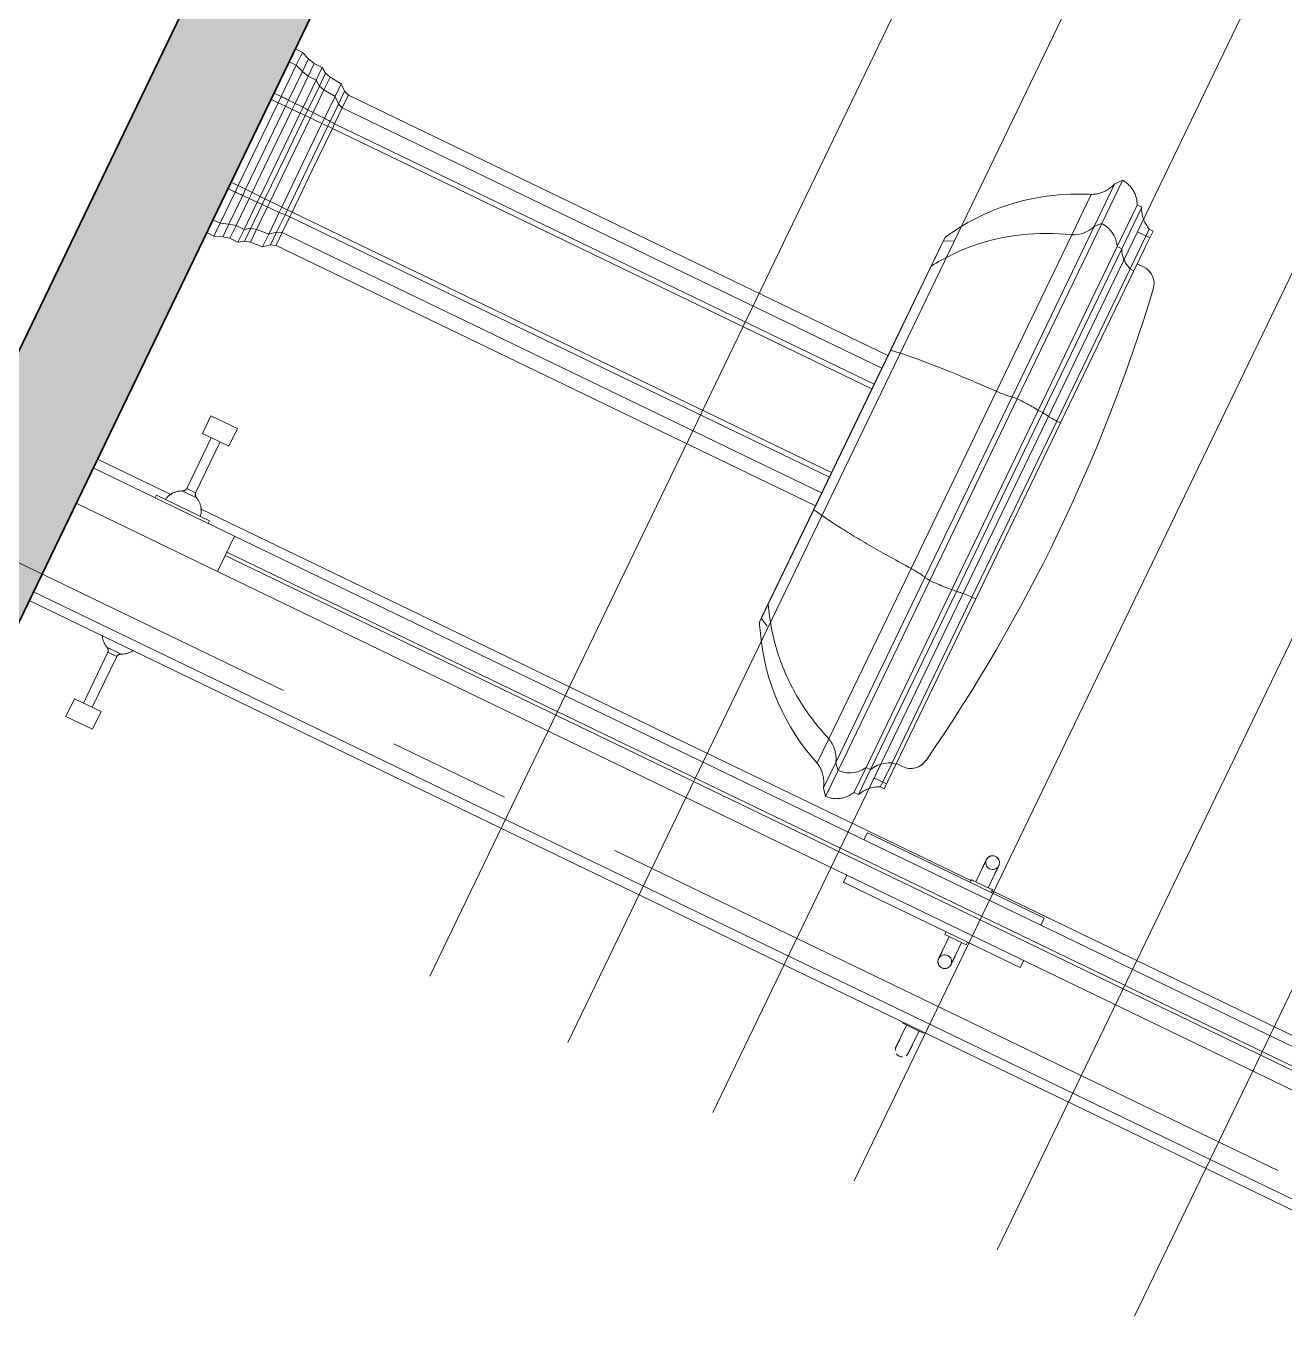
# Model space of a CAD drawing. Header units: millimetres. Extents: x 1373 to 40779, y 1939 to 6439.
# Drawn here: x 4789.51 to 4821.57, y 4516.37 to 4549.81 of the extents above; entities that cross this region are included whole.
import ezdxf

# ---------------------------------------------------------------- set-up
doc = ezdxf.new("R2010")
doc.units = ezdxf.units.MM
doc.linetypes.add('IMPORT-CENTER2', pattern=[112.5, 75, -12.5, 12.5, -12.5])
for name, color, linetype, lineweight in [('A-AREA-IDEN', 2, 'Continuous', 18), ('A-DETL', 6, 'Continuous', 30), ('A-DETL-GENF', 92, 'Continuous', 18), ('A-DOOR', 31, 'Continuous', 18), ('A-DOOR-FRAM', 31, 'Continuous', 18), ('A-FLOR-FNSH', 192, 'Continuous', 35), ('HESAPLAMALAR', 2, 'Continuous', 30), ('P-SANR-FIXT', 6, 'Continuous', 18), ('S-GRID', 252, 'IMPORT-CENTER2', 5), ('YAZI', 2, 'Continuous', 18)]:
    doc.layers.add(name, color=color, linetype=linetype, lineweight=lineweight)

# ---------------------------------------------------------------- blocks, each defined once
blk = doc.blocks.new('_MB_KAPI_CAMLI_B - _m_kapı_100_camlı-1990218-Schnitt 1')
at = {"layer": 'A-DOOR'}
for p, q in [((637.45, 500), (637.45, 501.22)), ((638.95, 500.7), (637.45, 500.7)), ((637.45, 498.78), (637.45, 500)), ((637.45, 499.3), (638.95, 499.3)), ((638.18, 409.19), (638.18, 410.81)), ((646.35, 411.5), (644.35, 411.5)), ((644.35, 411.5), (644.35, 408.5)), ((646.35, 411.5), (646.35, 408.5)), ((638.18, 409.19), (638.18, 409.6)), ((644.35, 410.5), (638.6, 410.5)), ((638.6, 410.5), (638.6, 409.5)), ((638.6, 409.5), (644.35, 409.5)), ((644.35, 408.5), (646.35, 408.5))]:
    blk.add_line(p, q, dxfattribs=at)
at = {"layer": 'A-DOOR', "flags": 128}
for points in [[(639.95, 500.7), (639.95, 500.7), (639.95, 500.7), (639.94, 500.7), (639.94, 500.7), (639.93, 500.7), (639.92, 500.7), (639.91, 500.7), (639.9, 500.7), (639.89, 500.7), (639.87, 500.7), (639.86, 500.7), (639.84, 500.7), (639.82, 500.7), (639.8, 500.7), (639.78, 500.7), (639.75, 500.7), (639.73, 500.7), (639.7, 500.7), (639.68, 500.7), (639.65, 500.7), (639.62, 500.7), (639.59, 500.7), (639.56, 500.7), (639.52, 500.7), (639.49, 500.7), (639.46, 500.7), (639.42, 500.7), (639.39, 500.7), (639.35, 500.7), (639.31, 500.7), (639.28, 500.7), (639.24, 500.7), (639.2, 500.7), (639.16, 500.7), (639.12, 500.7), (639.08, 500.7), (639.04, 500.7), (639, 500.7), (638.96, 500.7), (638.95, 500.7)], [(638.95, 499.3), (638.99, 499.3), (639.03, 499.3), (639.07, 499.3), (639.11, 499.3), (639.15, 499.3), (639.19, 499.3), (639.23, 499.3), (639.27, 499.3), (639.3, 499.3), (639.34, 499.3), (639.38, 499.3), (639.41, 499.3), (639.45, 499.3), (639.48, 499.3), (639.52, 499.3), (639.55, 499.3), (639.58, 499.3), (639.61, 499.3), (639.64, 499.3), (639.67, 499.3), (639.7, 499.3), (639.72, 499.3), (639.75, 499.3), (639.77, 499.3), (639.79, 499.3), (639.81, 499.3), (639.83, 499.3), (639.85, 499.3), (639.87, 499.3), (639.88, 499.3), (639.9, 499.3), (639.91, 499.3), (639.92, 499.3), (639.93, 499.3), (639.94, 499.3), (639.94, 499.3), (639.95, 499.3), (639.95, 499.3), (639.95, 499.3)], [(637.33, 411.74), (637.4, 411.7), (637.47, 411.66), (637.53, 411.62), (637.59, 411.57), (637.66, 411.52), (637.72, 411.46), (637.77, 411.41), (637.83, 411.35), (637.88, 411.29), (637.93, 411.23), (637.98, 411.16), (638.02, 411.1), (638.07, 411.03), (638.11, 410.96), (638.14, 410.89), (638.18, 410.82), (638.18, 410.81)], [(638.18, 410.81), (638.19, 410.79), (638.2, 410.77), (638.21, 410.75), (638.22, 410.73), (638.23, 410.72), (638.25, 410.7), (638.26, 410.68), (638.27, 410.67), (638.29, 410.65), (638.3, 410.64), (638.32, 410.62), (638.33, 410.61), (638.35, 410.6), (638.37, 410.59), (638.38, 410.57), (638.4, 410.56), (638.42, 410.55), (638.44, 410.54), (638.46, 410.54), (638.48, 410.53), (638.5, 410.52), (638.52, 410.52), (638.54, 410.51), (638.56, 410.51), (638.58, 410.5), (638.6, 410.5), (638.6, 410.5)], [(638.6, 409.5), (638.58, 409.5), (638.56, 409.49), (638.54, 409.49), (638.52, 409.48), (638.5, 409.48), (638.48, 409.47), (638.46, 409.46), (638.44, 409.46), (638.42, 409.45), (638.4, 409.44), (638.39, 409.43), (638.37, 409.42), (638.35, 409.4), (638.33, 409.39), (638.32, 409.38), (638.3, 409.36), (638.29, 409.35), (638.27, 409.33), (638.26, 409.32), (638.25, 409.3), (638.23, 409.29), (638.22, 409.27), (638.21, 409.25), (638.2, 409.23), (638.19, 409.21), (638.18, 409.2), (638.18, 409.19)], [(638.18, 409.19), (638.15, 409.12), (638.11, 409.05), (638.07, 408.98), (638.03, 408.91), (637.99, 408.85), (637.94, 408.78), (637.89, 408.72), (637.84, 408.66), (637.78, 408.6), (637.72, 408.54), (637.66, 408.49), (637.6, 408.44), (637.54, 408.39), (637.47, 408.34), (637.41, 408.3), (637.34, 408.26)]]:
    blk.add_lwpolyline(points, dxfattribs=at)
at = {"layer": 'A-DOOR'}
for start, end in [(60, 105), (0, 30), (255, 300), (330, 0)]:
    blk.add_arc((639.95, 500), 0.7, start, end, dxfattribs=at)
blk = doc.blocks.new('_MB_KAPI_CAMLI_B - _m_kapı_80_camlı-2073803-Schnitt 1')
at = {"layer": 'A-DOOR'}
for p, q in [((622.35, 596), (622.35, 416)), ((624.15, 596), (624.15, 416)), ((624.55, 416), (624.55, 596)), ((626.35, 596), (626.35, 416)), ((622.35, 507.19), (621.55, 507.19)), ((621.55, 507.19), (621.55, 507.1)), ((621.55, 507.19), (621.55, 506.52)), ((627.15, 507.19), (626.35, 507.19)), ((627.15, 506.52), (627.15, 507.19)), ((627.15, 507.1), (627.15, 507.19)), ((621.55, 487.86), (621.55, 506.52)), ((627.15, 506.52), (627.15, 487.86)), ((621.25, 500.7), (619.75, 500.7)), ((621.55, 501.22), (621.25, 501.22)), ((621.25, 501.22), (621.25, 500)), ((627.45, 501.22), (627.15, 501.22)), ((627.45, 500), (627.45, 501.22)), ((628.95, 500.7), (627.45, 500.7)), ((619.75, 499.3), (621.25, 499.3)), ((621.25, 500), (621.25, 498.78)), ((627.45, 498.78), (627.45, 500)), ((627.45, 499.3), (628.95, 499.3)), ((621.25, 498.78), (621.55, 498.78)), ((627.15, 498.78), (627.45, 498.78)), ((621.55, 487.86), (621.55, 487.19)), ((621.55, 487.28), (621.55, 487.19)), ((621.55, 487.19), (622.35, 487.19)), ((626.35, 487.19), (627.15, 487.19)), ((627.15, 487.19), (627.15, 487.86)), ((627.15, 487.19), (627.15, 487.28)), ((626.35, 416), (622.35, 416)), ((622.35, 416), (622.35, 400)), ((624.15, 416), (624.55, 416)), ((626.35, 400), (626.35, 416)), ((622.35, 413), (622.05, 413)), ((622.05, 407), (622.05, 413)), ((614.35, 411.5), (612.35, 411.5)), ((612.35, 408.5), (612.35, 411.5)), ((614.35, 408.5), (614.35, 411.5)), ((620.52, 410.81), (620.52, 409.19)), ((620.1, 410.5), (614.35, 410.5)), ((614.35, 409.5), (620.1, 409.5)), ((620.1, 409.5), (620.1, 410.5)), ((612.35, 408.5), (614.35, 408.5)), ((622.05, 407), (622.35, 407)), ((622.35, 400), (626.35, 400))]:
    blk.add_line(p, q, dxfattribs=at)
at = {"layer": 'A-DOOR', "flags": 128}
for points in [[(618.06, 500.08), (618.06, 500.11), (618.07, 500.14), (618.07, 500.17), (618.08, 500.19), (618.09, 500.22), (618.1, 500.25), (618.11, 500.27), (618.12, 500.3), (618.13, 500.32), (618.14, 500.35), (618.16, 500.37), (618.17, 500.4), (618.19, 500.42), (618.21, 500.44)], [(618.58, 500.68), (618.6, 500.68), (618.63, 500.69), (618.66, 500.69), (618.69, 500.7), (618.72, 500.7), (618.74, 500.7), (618.75, 500.7)], [(618.75, 500.7), (618.75, 500.7), (618.75, 500.7), (618.76, 500.7), (618.76, 500.7), (618.77, 500.7), (618.78, 500.7), (618.79, 500.7), (618.8, 500.7), (618.82, 500.7), (618.83, 500.7), (618.85, 500.7), (618.86, 500.7), (618.88, 500.7), (618.9, 500.7), (618.93, 500.7), (618.95, 500.7), (618.97, 500.7), (619, 500.7), (619.03, 500.7), (619.05, 500.7), (619.08, 500.7), (619.11, 500.7), (619.15, 500.7), (619.18, 500.7), (619.21, 500.7), (619.25, 500.7), (619.28, 500.7), (619.32, 500.7), (619.35, 500.7), (619.39, 500.7), (619.43, 500.7), (619.46, 500.7), (619.5, 500.7), (619.54, 500.7), (619.58, 500.7), (619.62, 500.7), (619.66, 500.7), (619.7, 500.7), (619.74, 500.7), (619.75, 500.7)], [(628.95, 500.7), (628.99, 500.7), (629.03, 500.7), (629.07, 500.7), (629.11, 500.7), (629.15, 500.7), (629.19, 500.7), (629.23, 500.7), (629.27, 500.7), (629.3, 500.7), (629.34, 500.7), (629.38, 500.7), (629.41, 500.7), (629.45, 500.7), (629.48, 500.7), (629.52, 500.7), (629.55, 500.7), (629.58, 500.7), (629.61, 500.7), (629.64, 500.7), (629.67, 500.7), (629.7, 500.7), (629.72, 500.7), (629.75, 500.7), (629.77, 500.7), (629.79, 500.7), (629.81, 500.7), (629.83, 500.7), (629.85, 500.7), (629.87, 500.7), (629.88, 500.7), (629.9, 500.7), (629.91, 500.7), (629.92, 500.7), (629.93, 500.7), (629.94, 500.7), (629.94, 500.7), (629.95, 500.7), (629.95, 500.7), (629.95, 500.7)], [(629.95, 500.7), (629.98, 500.7), (630.01, 500.7), (630.04, 500.69), (630.06, 500.69), (630.09, 500.69), (630.12, 500.68)], [(630.49, 500.45), (630.51, 500.42), (630.52, 500.4), (630.54, 500.38), (630.56, 500.35), (630.57, 500.33), (630.58, 500.3), (630.59, 500.28), (630.6, 500.25), (630.61, 500.23), (630.62, 500.2), (630.63, 500.17), (630.64, 500.15), (630.64, 500.12), (630.65, 500.09), (630.65, 500.06)], [(618.5, 499.34), (618.48, 499.36), (618.45, 499.37), (618.43, 499.38), (618.4, 499.39), (618.38, 499.41), (618.36, 499.42), (618.33, 499.44), (618.31, 499.46), (618.29, 499.47), (618.27, 499.49), (618.25, 499.51), (618.23, 499.53), (618.21, 499.55), (618.19, 499.58)], [(618.75, 499.3), (618.72, 499.3), (618.7, 499.3), (618.67, 499.31), (618.64, 499.31), (618.61, 499.31), (618.59, 499.32)], [(619.75, 499.3), (619.71, 499.3), (619.67, 499.3), (619.63, 499.3), (619.59, 499.3), (619.55, 499.3), (619.51, 499.3), (619.48, 499.3), (619.44, 499.3), (619.4, 499.3), (619.36, 499.3), (619.33, 499.3), (619.29, 499.3), (619.25, 499.3), (619.22, 499.3), (619.19, 499.3), (619.15, 499.3), (619.12, 499.3), (619.09, 499.3), (619.06, 499.3), (619.03, 499.3), (619.01, 499.3), (618.98, 499.3), (618.96, 499.3), (618.93, 499.3), (618.91, 499.3), (618.89, 499.3), (618.87, 499.3), (618.85, 499.3), (618.83, 499.3), (618.82, 499.3), (618.81, 499.3), (618.79, 499.3), (618.78, 499.3), (618.77, 499.3), (618.77, 499.3), (618.76, 499.3), (618.76, 499.3), (618.75, 499.3), (618.75, 499.3)], [(629.95, 499.3), (629.95, 499.3), (629.95, 499.3), (629.94, 499.3), (629.94, 499.3), (629.93, 499.3), (629.92, 499.3), (629.91, 499.3), (629.9, 499.3), (629.89, 499.3), (629.87, 499.3), (629.86, 499.3), (629.84, 499.3), (629.82, 499.3), (629.8, 499.3), (629.78, 499.3), (629.75, 499.3), (629.73, 499.3), (629.7, 499.3), (629.68, 499.3), (629.65, 499.3), (629.62, 499.3), (629.59, 499.3), (629.56, 499.3), (629.52, 499.3), (629.49, 499.3), (629.46, 499.3), (629.42, 499.3), (629.39, 499.3), (629.35, 499.3), (629.31, 499.3), (629.28, 499.3), (629.24, 499.3), (629.2, 499.3), (629.16, 499.3), (629.12, 499.3), (629.08, 499.3), (629.04, 499.3), (629, 499.3), (628.96, 499.3), (628.95, 499.3)], [(630.13, 499.32), (630.1, 499.32), (630.07, 499.31), (630.04, 499.31), (630.01, 499.3), (629.99, 499.3), (629.96, 499.3), (629.95, 499.3)], [(630.51, 499.58), (630.5, 499.56), (630.48, 499.54), (630.46, 499.52), (630.44, 499.5), (630.42, 499.48), (630.4, 499.46), (630.38, 499.44), (630.35, 499.43), (630.33, 499.41), (630.31, 499.4), (630.28, 499.38), (630.26, 499.37), (630.23, 499.36), (630.21, 499.35)], [(620.1, 410.5), (620.12, 410.5), (620.14, 410.51), (620.16, 410.51), (620.18, 410.52), (620.2, 410.52), (620.22, 410.53), (620.24, 410.54), (620.26, 410.54), (620.28, 410.55), (620.3, 410.56), (620.32, 410.57), (620.34, 410.58), (620.35, 410.6), (620.37, 410.61), (620.38, 410.62), (620.4, 410.64), (620.42, 410.65), (620.43, 410.67), (620.44, 410.68), (620.46, 410.7), (620.47, 410.71), (620.48, 410.73), (620.49, 410.75), (620.5, 410.77), (620.51, 410.79), (620.52, 410.8), (620.52, 410.81)], [(620.52, 410.81), (620.55, 410.88), (620.59, 410.95), (620.63, 411.02), (620.67, 411.09), (620.72, 411.15), (620.76, 411.22), (620.81, 411.28), (620.87, 411.34), (620.92, 411.4), (620.98, 411.46), (621.04, 411.51), (621.1, 411.56), (621.16, 411.61), (621.23, 411.66), (621.3, 411.7), (621.36, 411.74), (621.43, 411.78), (621.51, 411.81), (621.58, 411.85), (621.65, 411.87), (621.73, 411.9), (621.81, 411.92), (621.88, 411.94), (621.96, 411.96), (622.04, 411.98), (622.05, 411.98)], [(620.52, 409.19), (620.51, 409.21), (620.5, 409.23), (620.49, 409.25), (620.48, 409.27), (620.47, 409.28), (620.46, 409.3), (620.44, 409.32), (620.43, 409.33), (620.42, 409.35), (620.4, 409.36), (620.39, 409.38), (620.37, 409.39), (620.35, 409.4), (620.34, 409.41), (620.32, 409.43), (620.3, 409.44), (620.28, 409.45), (620.26, 409.46), (620.25, 409.46), (620.23, 409.47), (620.21, 409.48), (620.19, 409.48), (620.17, 409.49), (620.15, 409.49), (620.13, 409.5), (620.1, 409.5), (620.1, 409.5)], [(622.05, 408.02), (621.97, 408.04), (621.89, 408.05), (621.82, 408.07), (621.74, 408.1), (621.66, 408.12), (621.59, 408.15), (621.52, 408.18), (621.44, 408.22), (621.37, 408.26), (621.31, 408.3), (621.24, 408.34), (621.17, 408.38), (621.11, 408.43), (621.05, 408.48), (620.99, 408.54), (620.93, 408.59), (620.87, 408.65), (620.82, 408.71), (620.77, 408.77), (620.72, 408.84), (620.68, 408.9), (620.64, 408.97), (620.6, 409.04), (620.56, 409.11), (620.53, 409.18), (620.52, 409.19)]]:
    blk.add_lwpolyline(points, dxfattribs=at)
at = {"layer": 'A-DOOR'}
for centre, start, end in [((618.75, 500), 0, 180), ((629.95, 500), 0, 180), ((618.75, 500), 180, 0), ((629.95, 500), 180, 0)]:
    blk.add_arc(centre, 0.7, start, end, dxfattribs=at)
at = {"layer": 'A-DOOR-FRAM'}
for p, q in [((621.35, 501.06), (621.35, 608.5)), ((637.35, 608.5), (637.35, 400)), ((636.35, 606), (636.35, 400)), ((621.35, 411.64), (621.35, 498.94)), ((621.35, 400), (621.35, 408.38))]:
    blk.add_line(p, q, dxfattribs=at)
blk = doc.blocks.new('A$Cb0e8746a')
at = {"layer": 'YAZI', "linetype": 'Continuous', "lineweight": 0}
for p, q in [((0.02, 171.86), (150.05, 171.86)), ((150.05, 156.33), (0.02, 156.33)), ((150.05, 140.15), (0.02, 140.15)), ((150.05, 124.15), (0.02, 124.15)), ((150.05, 107.74), (0.02, 107.74)), ((150.05, 92.15), (0, 92.15))]:
    blk.add_line(p, q, dxfattribs=at)
blk = doc.blocks.new('A$C30a75ea0')
at = {"layer": 'A-DETL-GENF'}
h = blk.add_hatch(dxfattribs=at)
h.set_pattern_fill('ANSI33', color=153, style=0)
h.set_pattern_definition([(45, (-23043.559, -2740.5665), (-4.490128, 4.490128), []), (45, (-23039.069, -2740.5665), (-4.490128, 4.490128), [3.175, -1.5875])])
h.paths.add_polyline_path([(2791.04, 1085.19), (2816.04, 1085.19), (2816.04, 1123.19), (2967.04, 1123.19), (2967.04, 1135.19), (2190.75, 1135.19), (2190.75, 1085.19), (2215.75, 1085.19), (2215.75, 1123.19), (2791.04, 1123.19)])
h.paths.add_polyline_path([(2816.04, 1423.19), (2967.04, 1423.19), (2967.04, 1435.19), (2190.75, 1435.19), (2190.75, 1385.19), (2215.75, 1385.19), (2215.75, 1423.19), (2791.04, 1423.19), (2791.04, 1385.19), (2816.04, 1385.19)])
h.paths.add_polyline_path([(2816.04, 1723.19), (2967.04, 1723.19), (2967.04, 1735.19), (2190.75, 1735.19), (2190.75, 1685.19), (2215.75, 1685.19), (2215.75, 1723.19), (2791.04, 1723.19), (2791.04, 1685.19), (2816.04, 1685.19)])
h.paths.add_polyline_path([(2816.04, 2023.19), (2967.04, 2023.19), (2967.04, 2035.19), (2190.75, 2035.19), (2063.29, 2035.19), (2063.29, 2023.19), (2190.75, 2023.19), (2190.75, 1985.19), (2215.75, 1985.19), (2215.75, 2023.19), (2791.04, 2023.19), (2791.04, 1985.19), (2816.04, 1985.19)])
at = {"layer": 'A-DETL'}
blk.add_lwpolyline([(2190.75, 1735.19), (2967.04, 1735.19), (2967.04, 1723.19), (2816.04, 1723.19), (2816.04, 1685.19), (2791.04, 1685.19), (2791.04, 1723.19), (2215.75, 1723.19), (2215.75, 1685.19), (2190.75, 1685.19), (2190.75, 1735.19)], dxfattribs=at)
at = {"layer": 'A-FLOR-FNSH', "color": 250}
for p, q in [((2967.04, 1735.19), (2190.75, 1735.19)), ((2215.75, 1723.19), (2791.04, 1723.19))]:
    blk.add_line(p, q, dxfattribs=at)
at = {"layer": 'P-SANR-FIXT', "color": 8}
for p, q in [((2293.81, 1822.68), (2293.81, 1821.98)), ((2350.32, 1821.98), (2350.32, 1822.68)), ((2289.49, 1820.63), (2289.58, 1820.73)), ((2289.58, 1820.73), (2289.67, 1820.83)), ((2289.67, 1820.83), (2289.75, 1820.93)), ((2289.75, 1820.93), (2289.82, 1821.04)), ((2289.82, 1821.04), (2289.89, 1821.15)), ((2289.89, 1821.15), (2289.96, 1821.26)), ((2289.96, 1821.26), (2290.02, 1821.38)), ((2290.02, 1821.38), (2290.08, 1821.49)), ((2290.08, 1821.49), (2290.11, 1821.55)), ((2290.11, 1821.98), (2290.11, 1821.55)), ((2291.94, 1821.98), (2290.11, 1821.98)), ((2290.11, 1821.55), (2294.59, 1821.55)), ((2290.87, 1821.98), (2290.87, 1820.67)), ((2294.59, 1821.98), (2291.95, 1821.98)), ((2311.8, 1821.98), (2294.59, 1821.98)), ((2294.59, 1821.55), (2294.59, 1821.98)), ((2294.59, 1821.55), (2311.8, 1821.55)), ((2331.7, 1821.98), (2311.8, 1821.98)), ((2311.8, 1821.55), (2311.8, 1821.98)), ((2311.8, 1821.55), (2331.7, 1821.55)), ((2350.44, 1821.98), (2331.7, 1821.98)), ((2331.7, 1821.98), (2331.7, 1821.55)), ((2331.7, 1821.55), (2350.44, 1821.55)), ((2353.16, 1821.98), (2350.44, 1821.98)), ((2350.44, 1821.55), (2350.44, 1821.98)), ((2350.44, 1821.55), (2353.12, 1821.55)), ((2352.62, 1820.61), (2352.62, 1821.98)), ((2353.13, 1821.55), (2353.16, 1821.55)), ((2353.16, 1821.55), (2353.16, 1821.98)), ((2353.16, 1821.55), (2353.21, 1821.43)), ((2353.21, 1821.43), (2353.27, 1821.32)), ((2353.27, 1821.32), (2353.34, 1821.2)), ((2353.34, 1821.2), (2353.41, 1821.09)), ((2353.41, 1821.09), (2353.48, 1820.98)), ((2353.48, 1820.98), (2353.56, 1820.88)), ((2353.56, 1820.88), (2353.64, 1820.78)), ((2353.64, 1820.78), (2353.73, 1820.68)), ((2288.43, 1819.88), (2288.55, 1819.93)), ((2288.43, 1819.88), (2288.43, 1819.37)), ((2288.43, 1819.88), (2293.12, 1819.88)), ((2288.55, 1819.93), (2288.67, 1819.99)), ((2288.67, 1819.99), (2288.78, 1820.06)), ((2288.78, 1820.06), (2288.89, 1820.13)), ((2288.89, 1820.13), (2289, 1820.2)), ((2289, 1820.2), (2289.11, 1820.28)), ((2289.11, 1820.28), (2289.21, 1820.36)), ((2289.21, 1820.36), (2289.31, 1820.45)), ((2289.31, 1820.45), (2289.4, 1820.54)), ((2289.4, 1820.54), (2289.49, 1820.63)), ((2293.12, 1819.37), (2293.12, 1819.88)), ((2293.12, 1819.88), (2311.65, 1819.88)), ((2311.65, 1819.37), (2311.65, 1819.88)), ((2311.65, 1819.88), (2331.88, 1819.88)), ((2331.88, 1819.88), (2331.88, 1819.37)), ((2331.88, 1819.88), (2352.01, 1819.88)), ((2352.01, 1819.37), (2352.01, 1819.88)), ((2352.01, 1819.88), (2354.83, 1819.88)), ((2353.73, 1820.68), (2353.82, 1820.58)), ((2353.82, 1820.58), (2353.91, 1820.49)), ((2353.91, 1820.49), (2354.01, 1820.4)), ((2354.01, 1820.4), (2354.11, 1820.32)), ((2354.11, 1820.32), (2354.21, 1820.24)), ((2354.21, 1820.24), (2354.32, 1820.16)), ((2354.32, 1820.16), (2354.43, 1820.09)), ((2354.43, 1820.09), (2354.54, 1820.02)), ((2354.54, 1820.02), (2354.66, 1819.96)), ((2354.66, 1819.96), (2354.77, 1819.9)), ((2354.77, 1819.9), (2354.83, 1819.88)), ((2354.83, 1819.37), (2354.83, 1819.88)), ((2287.08, 1818.04), (2287.13, 1818.14)), ((2287.13, 1818.14), (2287.19, 1818.24)), ((2287.19, 1818.24), (2287.25, 1818.33)), ((2287.25, 1818.33), (2287.31, 1818.43)), ((2287.31, 1818.43), (2287.38, 1818.52)), ((2287.38, 1818.52), (2287.45, 1818.61)), ((2287.45, 1818.61), (2287.52, 1818.69)), ((2287.52, 1818.69), (2287.6, 1818.78)), ((2287.6, 1818.78), (2287.68, 1818.86)), ((2287.68, 1818.86), (2287.77, 1818.93)), ((2287.77, 1818.93), (2287.85, 1819.01)), ((2287.85, 1819.01), (2287.94, 1819.08)), ((2287.94, 1819.08), (2288.04, 1819.14)), ((2288.04, 1819.14), (2288.13, 1819.2)), ((2288.13, 1819.2), (2288.23, 1819.26)), ((2288.23, 1819.26), (2288.33, 1819.32)), ((2288.33, 1819.32), (2288.43, 1819.37)), ((2288.43, 1819.37), (2288.43, 1819.37)), ((2288.43, 1819.37), (2293.12, 1819.37)), ((2293.12, 1819.37), (2311.65, 1819.37)), ((2311.65, 1819.37), (2331.88, 1819.37)), ((2331.88, 1819.37), (2352.01, 1819.37)), ((2352.01, 1819.37), (2354.81, 1819.37)), ((2354.83, 1819.37), (2354.94, 1819.32)), ((2354.94, 1819.32), (2355.04, 1819.26)), ((2355.04, 1819.26), (2355.13, 1819.2)), ((2355.13, 1819.2), (2355.23, 1819.14)), ((2355.23, 1819.14), (2355.32, 1819.08)), ((2355.32, 1819.08), (2355.41, 1819.01)), ((2355.41, 1819.01), (2355.5, 1818.93)), ((2355.5, 1818.93), (2355.58, 1818.86)), ((2355.58, 1818.86), (2355.66, 1818.78)), ((2355.66, 1818.78), (2355.74, 1818.7)), ((2355.74, 1818.7), (2355.82, 1818.61)), ((2355.82, 1818.61), (2355.89, 1818.52)), ((2355.89, 1818.52), (2355.96, 1818.43)), ((2355.96, 1818.43), (2356.02, 1818.33)), ((2356.02, 1818.33), (2356.08, 1818.24)), ((2356.08, 1818.24), (2356.13, 1818.14)), ((2356.13, 1818.14), (2356.19, 1818.04)), ((2286.79, 1816.94), (2286.8, 1817.06)), ((2286.79, 1816.94), (2287.48, 1816.37)), ((2286.8, 1817.06), (2286.82, 1817.17)), ((2286.8, 1816.94), (2291.68, 1816.94)), ((2286.82, 1817.17), (2286.83, 1817.28)), ((2286.83, 1817.28), (2286.86, 1817.39)), ((2286.86, 1817.39), (2286.88, 1817.5)), ((2286.88, 1817.5), (2286.91, 1817.61)), ((2286.91, 1817.61), (2286.95, 1817.72)), ((2286.95, 1817.72), (2286.99, 1817.83)), ((2286.99, 1817.83), (2287.03, 1817.93)), ((2287.03, 1817.93), (2287.08, 1818.04)), ((2291.98, 1816.65), (2291.68, 1816.94)), ((2291.68, 1816.94), (2311.5, 1816.94)), ((2311.53, 1816.65), (2311.5, 1816.94)), ((2311.5, 1816.94), (2332.05, 1816.94)), ((2332.05, 1816.94), (2332.01, 1816.65)), ((2332.05, 1816.94), (2353.53, 1816.94)), ((2353.21, 1816.65), (2353.53, 1816.94)), ((2353.53, 1816.94), (2356.47, 1816.94)), ((2355.78, 1816.37), (2356.47, 1816.94)), ((2356.19, 1818.04), (2356.23, 1817.93)), ((2356.23, 1817.93), (2356.28, 1817.83)), ((2356.28, 1817.83), (2356.32, 1817.72)), ((2356.32, 1817.72), (2356.35, 1817.61)), ((2356.35, 1817.61), (2356.38, 1817.5)), ((2356.38, 1817.5), (2356.41, 1817.39)), ((2356.41, 1817.39), (2356.43, 1817.28)), ((2356.43, 1817.28), (2356.45, 1817.17)), ((2356.45, 1817.17), (2356.46, 1817.06)), ((2356.46, 1817.06), (2356.47, 1816.94)), ((2356.47, 1816.94), (2356.47, 1816.94)), ((2287.5, 1816.36), (2287.48, 1816.37)), ((2287.49, 1816.37), (2292.28, 1816.37)), ((2287.63, 1816.32), (2287.5, 1816.36)), ((2287.75, 1816.27), (2287.63, 1816.32)), ((2287.88, 1816.22), (2287.75, 1816.27)), ((2288, 1816.16), (2287.88, 1816.22)), ((2288.11, 1816.1), (2288, 1816.16)), ((2288.23, 1816.03), (2288.11, 1816.1)), ((2288.34, 1815.96), (2288.23, 1816.03)), ((2288.45, 1815.89), (2288.34, 1815.96)), ((2288.56, 1815.81), (2288.45, 1815.89)), ((2288.66, 1815.73), (2288.56, 1815.81)), ((2288.76, 1815.64), (2288.66, 1815.73)), ((2288.86, 1815.55), (2288.76, 1815.64)), ((2288.95, 1815.45), (2288.86, 1815.55)), ((2289.04, 1815.35), (2288.95, 1815.45)), ((2292.28, 1816.37), (2291.98, 1816.65)), ((2292.28, 1816.37), (2311.56, 1816.37)), ((2311.56, 1816.37), (2311.53, 1816.65)), ((2311.56, 1816.37), (2331.98, 1816.37)), ((2332.01, 1816.65), (2331.98, 1816.37)), ((2331.98, 1816.37), (2352.89, 1816.37)), ((2352.89, 1816.37), (2353.21, 1816.65)), ((2352.89, 1816.37), (2355.78, 1816.37)), ((2354.33, 1815.47), (2354.24, 1815.37)), ((2354.42, 1815.56), (2354.33, 1815.47)), ((2354.52, 1815.65), (2354.42, 1815.56)), ((2354.62, 1815.74), (2354.52, 1815.65)), ((2354.73, 1815.82), (2354.62, 1815.74)), ((2354.83, 1815.9), (2354.73, 1815.82)), ((2354.94, 1815.98), (2354.83, 1815.9)), ((2355.06, 1816.05), (2354.94, 1815.98)), ((2355.17, 1816.11), (2355.06, 1816.05)), ((2355.29, 1816.17), (2355.17, 1816.11)), ((2355.41, 1816.23), (2355.29, 1816.17)), ((2355.53, 1816.28), (2355.41, 1816.23)), ((2355.66, 1816.33), (2355.53, 1816.28)), ((2355.78, 1816.37), (2355.66, 1816.33)), ((2289.12, 1815.25), (2289.04, 1815.35)), ((2289.2, 1815.14), (2289.12, 1815.25)), ((2289.28, 1815.03), (2289.2, 1815.14)), ((2289.35, 1814.92), (2289.28, 1815.03)), ((2289.42, 1814.81), (2289.35, 1814.92)), ((2289.48, 1814.69), (2289.42, 1814.81)), ((2289.58, 1814.45), (2289.48, 1814.69)), ((2289.48, 1814.69), (2294.04, 1814.69)), ((2289.95, 1813.61), (2289.58, 1814.45)), ((2294.04, 1814.69), (2311.74, 1814.69)), ((2311.74, 1814.69), (2331.77, 1814.69)), ((2331.77, 1814.69), (2351.03, 1814.69)), ((2351.03, 1814.69), (2353.68, 1814.69)), ((2353.78, 1814.69), (2353.42, 1813.85)), ((2353.8, 1814.71), (2353.78, 1814.69)), ((2353.86, 1814.83), (2353.8, 1814.71)), ((2353.93, 1814.94), (2353.86, 1814.83)), ((2354, 1815.05), (2353.93, 1814.94)), ((2354.08, 1815.16), (2354, 1815.05)), ((2354.16, 1815.27), (2354.08, 1815.16)), ((2354.24, 1815.37), (2354.16, 1815.27)), ((2290.36, 1812.79), (2289.95, 1813.61)), ((2290.8, 1811.99), (2290.36, 1812.79)), ((2353.02, 1813.02), (2352.6, 1812.21)), ((2353.42, 1813.85), (2353.02, 1813.02)), ((2291.27, 1811.2), (2290.8, 1811.99)), ((2352.13, 1811.42), (2351.64, 1810.65)), ((2352.6, 1812.21), (2352.13, 1811.42)), ((2291.77, 1810.44), (2291.27, 1811.2)), ((2292.3, 1809.69), (2291.77, 1810.44)), ((2351.64, 1810.65), (2351.12, 1809.9)), ((2292.86, 1808.97), (2292.3, 1809.69)), ((2293.45, 1808.27), (2292.86, 1808.97)), ((2350.57, 1809.17), (2349.98, 1808.46)), ((2351.12, 1809.9), (2350.57, 1809.17)), ((2294.07, 1807.59), (2293.45, 1808.27)), ((2294.71, 1806.94), (2294.07, 1807.59)), ((2349.38, 1807.78), (2348.74, 1807.12)), ((2349.98, 1808.46), (2349.38, 1807.78)), ((2295.38, 1806.31), (2294.71, 1806.94)), ((2296.07, 1805.72), (2295.38, 1806.31)), ((2348.08, 1806.49), (2347.39, 1805.88)), ((2348.74, 1807.12), (2348.08, 1806.49)), ((2296.79, 1805.15), (2296.07, 1805.72)), ((2297.53, 1804.61), (2296.79, 1805.15)), ((2345.95, 1804.76), (2345.19, 1804.24)), ((2346.68, 1805.3), (2345.95, 1804.76)), ((2347.39, 1805.88), (2346.68, 1805.3)), ((2298.29, 1804.1), (2297.53, 1804.61)), ((2299.07, 1803.62), (2298.29, 1804.1)), ((2299.86, 1803.17), (2299.07, 1803.62)), ((2300.31, 1803.15), (2299.84, 1804.05)), ((2343.42, 1804.05), (2342.95, 1803.15)), ((2344.42, 1803.75), (2343.63, 1803.29)), ((2345.19, 1804.24), (2344.42, 1803.75)), ((2299.86, 1803.17), (2303.15, 1803.17)), ((2300.31, 1803.15), (2303.54, 1803.15)), ((2303.15, 1803.17), (2312.63, 1803.17)), ((2303.54, 1803.15), (2312.67, 1803.15)), ((2312.63, 1803.17), (2330.69, 1803.17)), ((2312.67, 1803.15), (2330.64, 1803.15)), ((2313.26, 1803.15), (2313.26, 1742.12)), ((2314.7, 1803.15), (2314.7, 1742.12)), ((2316.49, 1803.15), (2316.49, 1742.12)), ((2317.01, 1803.15), (2317.01, 1742.12)), ((2326.48, 1803.15), (2326.48, 1742.12)), ((2327, 1803.15), (2327, 1742.12)), ((2328.8, 1803.15), (2328.8, 1742.12)), ((2330.24, 1742.12), (2330.24, 1803.15)), ((2330.64, 1803.15), (2340.94, 1803.15)), ((2330.69, 1803.17), (2341.35, 1803.17)), ((2340.94, 1803.15), (2342.95, 1803.15)), ((2341.35, 1803.17), (2343.4, 1803.17)), ((2343.63, 1803.29), (2343.4, 1803.17)), ((2313.26, 1742.12), (2313.07, 1741.59)), ((2313.28, 1742.12), (2314.7, 1742.12)), ((2314.51, 1741.59), (2314.7, 1742.12)), ((2314.7, 1742.12), (2316.49, 1742.12)), ((2317.01, 1742.12), (2316.49, 1742.12)), ((2317.01, 1742.12), (2321.75, 1742.12)), ((2317.01, 1742.12), (2317.02, 1741.59)), ((2321.75, 1742.12), (2326.48, 1742.12)), ((2327, 1742.12), (2326.48, 1742.12)), ((2326.48, 1742.12), (2326.48, 1741.59)), ((2327, 1742.12), (2328.8, 1742.12)), ((2328.8, 1742.12), (2330.22, 1742.12)), ((2328.99, 1741.59), (2328.8, 1742.12)), ((2330.43, 1741.59), (2330.24, 1742.12)), ((2312.54, 1740.95), (2312.42, 1739.64)), ((2313.07, 1741.59), (2312.54, 1740.95)), ((2313.97, 1740.95), (2312.54, 1740.95)), ((2314.51, 1741.59), (2313.07, 1741.59)), ((2313.97, 1740.95), (2313.92, 1740.3)), ((2313.97, 1740.95), (2314.51, 1741.59)), ((2316.42, 1740.95), (2313.97, 1740.95)), ((2316.47, 1741.59), (2314.51, 1741.59)), ((2316.42, 1740.95), (2317.03, 1740.95)), ((2316.42, 1740.95), (2316.42, 1740.3)), ((2316.47, 1741.59), (2317.02, 1741.59)), ((2321.75, 1741.59), (2317.02, 1741.59)), ((2321.75, 1740.95), (2317.03, 1740.95)), ((2317.03, 1740.95), (2317.03, 1740.3)), ((2326.48, 1741.59), (2321.75, 1741.59)), ((2326.47, 1740.95), (2321.75, 1740.95)), ((2326.47, 1740.95), (2326.46, 1740.3)), ((2326.47, 1740.95), (2327.08, 1740.95)), ((2326.48, 1741.59), (2327.03, 1741.59)), ((2328.99, 1741.59), (2327.03, 1741.59)), ((2329.52, 1740.95), (2327.08, 1740.95)), ((2327.08, 1740.95), (2327.08, 1740.3)), ((2330.43, 1741.59), (2328.99, 1741.59)), ((2329.52, 1740.95), (2328.99, 1741.59)), ((2330.96, 1740.95), (2329.52, 1740.95)), ((2329.52, 1740.95), (2329.58, 1740.3)), ((2330.96, 1740.95), (2330.43, 1741.59)), ((2331.07, 1739.64), (2330.96, 1740.95)), ((2312.42, 1739.64), (2312.26, 1739.05)), ((2313.86, 1739.64), (2312.42, 1739.64)), ((2313.86, 1739.64), (2313.7, 1739.05)), ((2313.92, 1740.3), (2313.86, 1739.64)), ((2316.41, 1739.64), (2313.86, 1739.64)), ((2316.41, 1739.64), (2316.4, 1739.05)), ((2316.42, 1740.3), (2316.41, 1739.64)), ((2316.41, 1739.64), (2317.03, 1739.64)), ((2317.03, 1740.3), (2317.03, 1739.64)), ((2321.75, 1739.64), (2317.03, 1739.64)), ((2317.03, 1739.64), (2317.04, 1739.05)), ((2326.46, 1739.64), (2321.75, 1739.64)), ((2326.46, 1740.3), (2326.46, 1739.64)), ((2326.46, 1739.64), (2327.08, 1739.64)), ((2326.46, 1739.64), (2326.46, 1739.05)), ((2327.08, 1740.3), (2327.08, 1739.64)), ((2329.64, 1739.64), (2327.08, 1739.64)), ((2327.08, 1739.64), (2327.1, 1739.05)), ((2329.58, 1740.3), (2329.64, 1739.64)), ((2331.07, 1739.64), (2329.64, 1739.64)), ((2329.64, 1739.64), (2329.79, 1739.05)), ((2331.23, 1739.05), (2331.07, 1739.64)), ((2312.26, 1739.05), (2311.87, 1738.49)), ((2311.87, 1738.49), (2311.87, 1737.58)), ((2313.31, 1738.49), (2311.87, 1738.49)), ((2313.7, 1739.05), (2312.26, 1739.05)), ((2313.31, 1738.49), (2313.7, 1739.05)), ((2316.37, 1738.49), (2313.31, 1738.49)), ((2313.31, 1738.49), (2313.31, 1737.58)), ((2316.4, 1739.05), (2313.7, 1739.05)), ((2316.37, 1738.49), (2317.05, 1738.49)), ((2316.37, 1738.49), (2316.37, 1737.58)), ((2316.4, 1739.05), (2317.04, 1739.05)), ((2321.75, 1739.05), (2317.04, 1739.05)), ((2317.04, 1739.05), (2317.05, 1738.49)), ((2321.75, 1738.49), (2317.05, 1738.49)), ((2317.05, 1738.49), (2317.05, 1737.58)), ((2326.46, 1739.05), (2321.75, 1739.05)), ((2326.45, 1738.49), (2321.75, 1738.49)), ((2326.46, 1739.05), (2326.45, 1738.49)), ((2326.45, 1738.49), (2327.12, 1738.49)), ((2326.45, 1738.49), (2326.45, 1737.58)), ((2326.46, 1739.05), (2327.1, 1739.05)), ((2329.79, 1739.05), (2327.1, 1739.05)), ((2330.19, 1738.49), (2327.12, 1738.49)), ((2327.12, 1738.49), (2327.12, 1737.58)), ((2331.23, 1739.05), (2329.79, 1739.05)), ((2330.19, 1738.49), (2329.79, 1739.05)), ((2331.63, 1738.49), (2330.19, 1738.49)), ((2330.19, 1738.49), (2330.19, 1737.58)), ((2331.63, 1738.49), (2331.23, 1739.05)), ((2331.63, 1737.58), (2331.63, 1738.49)), ((2311.67, 1736.85), (2311.37, 1736.01)), ((2311.87, 1737.58), (2311.67, 1736.85)), ((2313.11, 1736.85), (2311.67, 1736.85)), ((2313.31, 1737.58), (2311.87, 1737.58)), ((2312.81, 1736.01), (2313.11, 1736.85)), ((2313.31, 1737.58), (2313.11, 1736.85)), ((2316.36, 1736.85), (2313.11, 1736.85)), ((2316.37, 1737.58), (2313.31, 1737.58)), ((2316.37, 1737.58), (2316.36, 1736.85)), ((2316.36, 1736.85), (2317.05, 1736.85)), ((2316.37, 1737.58), (2317.05, 1737.58)), ((2321.75, 1737.58), (2317.05, 1737.58)), ((2317.05, 1737.58), (2317.05, 1736.85)), ((2321.75, 1736.85), (2317.05, 1736.85)), ((2317.05, 1736.85), (2317.06, 1736.01)), ((2326.45, 1737.58), (2321.75, 1737.58)), ((2326.44, 1736.85), (2321.75, 1736.85)), ((2326.44, 1736.85), (2326.43, 1736.01)), ((2326.45, 1737.58), (2326.44, 1736.85)), ((2326.44, 1736.85), (2327.13, 1736.85)), ((2326.45, 1737.58), (2327.12, 1737.58)), ((2330.19, 1737.58), (2327.12, 1737.58)), ((2327.12, 1737.58), (2327.13, 1736.85)), ((2330.38, 1736.85), (2327.13, 1736.85)), ((2331.63, 1737.58), (2330.19, 1737.58)), ((2330.19, 1737.58), (2330.38, 1736.85)), ((2331.82, 1736.85), (2330.38, 1736.85)), ((2330.69, 1736.01), (2330.38, 1736.85)), ((2331.82, 1736.85), (2331.63, 1737.58)), ((2332.13, 1736.01), (2331.82, 1736.85)), ((2311.37, 1736.01), (2311.37, 1735.19)), ((2312.81, 1736.01), (2311.37, 1736.01)), ((2316.35, 1736.01), (2312.81, 1736.01)), ((2312.81, 1736.01), (2312.81, 1735.19)), ((2316.35, 1736.01), (2317.06, 1736.01)), ((2316.35, 1736.01), (2316.35, 1735.19)), ((2321.75, 1736.01), (2317.06, 1736.01)), ((2317.06, 1736.01), (2317.06, 1735.19)), ((2326.43, 1736.01), (2321.75, 1736.01)), ((2326.43, 1736.01), (2327.15, 1736.01)), ((2326.43, 1736.01), (2326.43, 1735.19)), ((2330.69, 1736.01), (2327.15, 1736.01)), ((2327.15, 1736.01), (2327.15, 1735.19)), ((2332.13, 1736.01), (2330.69, 1736.01)), ((2330.69, 1736.01), (2330.69, 1735.19)), ((2332.13, 1735.19), (2332.13, 1736.01))]:
    blk.add_line(p, q, dxfattribs=at)
for centre, radius, start, end in [((2322.07, 1653.93), 172.7, 81.1244, 98.8756), ((2295.71, 1822.68), 1.9, 98.8756, 180), ((2295.71, 1822.68), 1.9, 139.4378, 166.4793), ((2348.42, 1822.68), 1.9, 0, 81.1244), ((2348.42, 1822.68), 1.9, 13.5207, 67.6037)]:
    blk.add_arc(centre, radius, start, end, dxfattribs=at)
for centre, major_axis, ratio, start_param, end_param in [((2482.22, 1721.04), (-139.35, 99.09), 0.907673, 0.532979, 0.536308), ((2161.28, 1721.04), (139.35, 99.09), 0.907673, 5.746878, 5.750206), ((2373.89, 1731), (-56.1, 17.31), 0.739942, 0.157372, 0.171821), ((2737.71, 1690.38), (-410.18, 126.52), 0.739942, 0.238602, 0.240549), ((1905.79, 1690.38), (410.18, 126.52), 0.739942, 6.042636, 6.044584), ((2269.61, 1731), (56.1, 17.31), 0.739942, 6.111364, 6.125814), ((2406.41, 1724.49), (-86.46, 31.96), 0.79124, 0.242957, 0.25057), ((2237.09, 1724.49), (86.46, 31.96), 0.79124, 6.032615, 6.040228), ((2601.06, 1706.58), (-239.24, 170.12), 0.907673, 0.554627, 0.557677), ((2042.44, 1706.58), (239.24, 170.12), 0.907673, 5.725508, 5.728558)]:
    blk.add_ellipse(centre, major_axis=major_axis, ratio=ratio, start_param=start_param, end_param=end_param, dxfattribs=at)
for points in [[(2293.12, 1819.88), (2293.33, 1819.99), (2293.74, 1820.26), (2294.25, 1820.84), (2294.5, 1821.31), (2294.59, 1821.55)], [(2311.65, 1819.88), (2311.67, 1819.99), (2311.71, 1820.26), (2311.76, 1820.84), (2311.79, 1821.31), (2311.8, 1821.55)], [(2331.7, 1821.55), (2331.71, 1821.31), (2331.74, 1820.84), (2331.8, 1820.26), (2331.85, 1819.99), (2331.88, 1819.88)], [(2352.01, 1819.88), (2351.78, 1819.99), (2351.34, 1820.26), (2350.81, 1820.84), (2350.55, 1821.31), (2350.44, 1821.55)], [(2331.98, 1816.37), (2331.95, 1816.3), (2331.91, 1816.13), (2331.85, 1815.75), (2331.8, 1815.27), (2331.78, 1814.89), (2331.77, 1814.69)], [(2303.15, 1803.17), (2301.8, 1803.99), (2299.25, 1806.01), (2296.12, 1809.96), (2294.62, 1813.06), (2294.04, 1814.69)], [(2312.63, 1803.17), (2312.51, 1804), (2312.26, 1806.01), (2311.95, 1809.96), (2311.8, 1813.06), (2311.74, 1814.69)], [(2331.77, 1814.69), (2331.73, 1813.87), (2331.65, 1812.29), (2331.5, 1810.05), (2331.33, 1807.99), (2331.13, 1806.13), (2330.92, 1804.5), (2330.76, 1803.58), (2330.69, 1803.17)], [(2341.35, 1803.17), (2342.79, 1803.99), (2345.5, 1806.01), (2348.82, 1809.96), (2350.41, 1813.06), (2351.03, 1814.69)]]:
    blk.add_open_spline(points, degree=3, dxfattribs=at)
for points, knots in [([(2291.68, 1816.94), (2291.7, 1817.25), (2291.81, 1817.86), (2292.28, 1818.75), (2292.79, 1819.19), (2293.12, 1819.37)], [-1, -1, -1, -1, -0.7, -0.4, 0, 0, 0, 0]), ([(2311.5, 1816.94), (2311.5, 1817.25), (2311.51, 1817.86), (2311.56, 1818.75), (2311.61, 1819.19), (2311.65, 1819.37)], [-1, -1, -1, -1, -0.7, -0.4, 0, 0, 0, 0]), ([(2331.88, 1819.37), (2331.92, 1819.19), (2331.98, 1818.75), (2332.03, 1817.86), (2332.05, 1817.25), (2332.05, 1816.94)], [0, 0, 0, 0, 0.4, 0.7, 1, 1, 1, 1]), ([(2353.53, 1816.94), (2353.52, 1817.25), (2353.39, 1817.86), (2352.9, 1818.75), (2352.35, 1819.19), (2352.01, 1819.37)], [-1, -1, -1, -1, -0.7, -0.4, 0, 0, 0, 0]), ([(2294.04, 1814.69), (2293.86, 1815.09), (2293.49, 1815.62), (2292.84, 1816.13), (2292.47, 1816.3), (2292.28, 1816.37)], [-1, -1, -1, -1, -0.5, -0.25, 0, 0, 0, 0]), ([(2311.74, 1814.69), (2311.72, 1815.09), (2311.68, 1815.62), (2311.62, 1816.13), (2311.58, 1816.3), (2311.56, 1816.37)], [-1, -1, -1, -1, -0.5, -0.25, 0, 0, 0, 0]), ([(2351.03, 1814.69), (2351.22, 1815.09), (2351.61, 1815.62), (2352.31, 1816.13), (2352.69, 1816.3), (2352.89, 1816.37)], [-1, -1, -1, -1, -0.5, -0.25, 0, 0, 0, 0])]:
    blk.add_open_spline(points, degree=3, knots=knots, dxfattribs=at)
at = {"layer": 'S-GRID', "lineweight": 18}
blk.add_line((2370.75, 0), (2370.75, 3015.89), dxfattribs=at)
at = {"layer": 'A-AREA-IDEN'}
blk.add_blockref('A$Cb0e8746a', (2240.41, 1696.43), dxfattribs=at)
at = {"layer": 'A-DOOR'}
for name in ['_MB_KAPI_CAMLI_B - _m_kapı_80_camlı-2073803-Schnitt 1', '_MB_KAPI_CAMLI_B - _m_kapı_100_camlı-1990218-Schnitt 1']:
    blk.add_blockref(name, (1736.4, 1335.19), dxfattribs=at)

msp = doc.modelspace()

# ---------------------------------------------------------------- block references
at = {"layer": 'HESAPLAMALAR', "color": 4, "xscale": 0.2499999999999999, "yscale": 0.2499999999999999, "zscale": 0.2499999999999999, "rotation": 244.2513197565932}
msp.add_blockref('A$C30a75ea0', (4656.664, 5258.154), dxfattribs=at)

doc.saveas('drawing.dxf')
